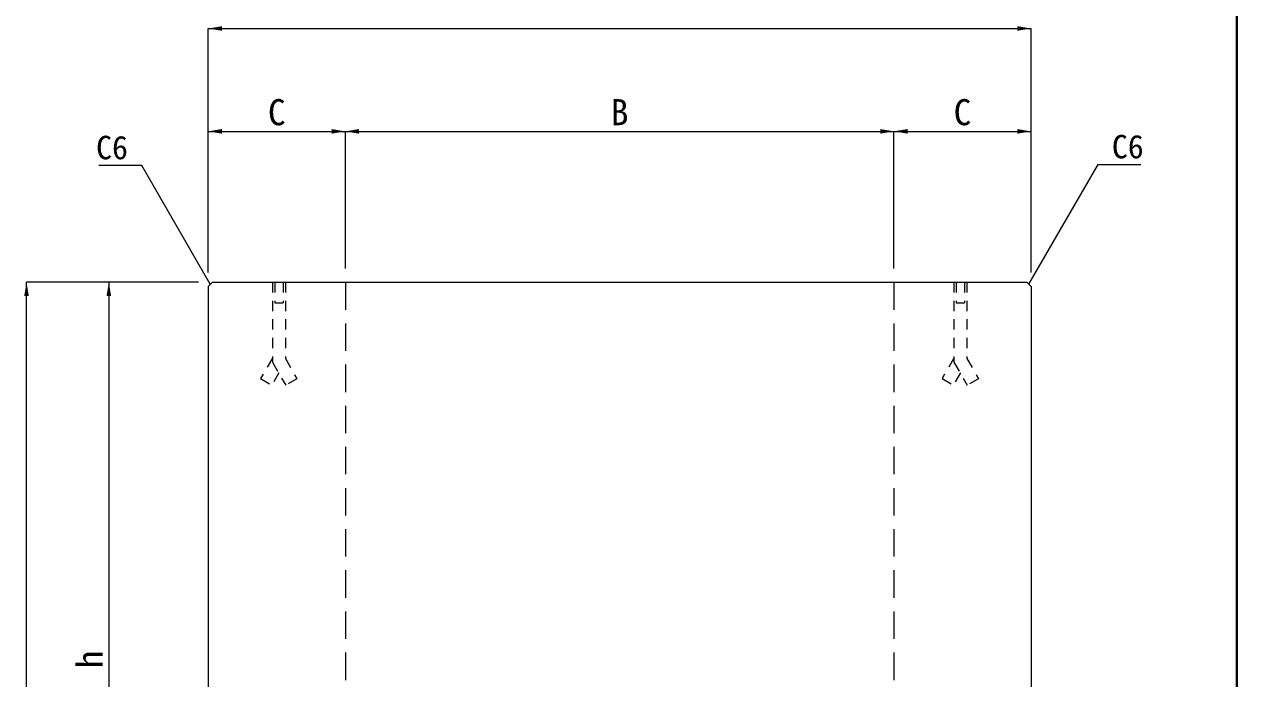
# Model space of a CAD drawing. Units: millimetres at full size; details may follow other scales. Extents: x 77366 to 106166, y -28085 to 6898.
# Drawn here: x 86297 to 88066, y -17185 to -16231 of the extents above; entities that cross this region are included whole.
import ezdxf
from ezdxf.enums import TextEntityAlignment as Align

# ---------------------------------------------------------------- set-up
doc = ezdxf.new("R2010")
doc.units = ezdxf.units.MM
doc.header["$LTSCALE"] = 50
doc.linetypes.add('USER1', pattern=[0.54, 0.3, -0.24])
doc.linetypes.add('USER2', pattern=[1.2, 0.8, -0.4])
for name, color, linetype, lineweight in [('図枠', 7, 'Continuous', 5), ('寸法線', 7, 'Continuous', 13), ('引出線', 4, 'Continuous', 13), ('本体', 2, 'Continuous', 20), ('ｲﾝｻｰﾄ', 3, 'USER1', 9)]:
    doc.layers.add(name, color=color, linetype=linetype, lineweight=lineweight)
doc.styles.add('ＭＳ ゴシック', font='')
doc.styles.get('ＭＳ ゴシック').set_extended_font_data('MS Gothic')

# ---------------------------------------------------------------- blocks, each defined once
blk = doc.blocks.new('filled_arrow')
at = {"color": 0, "linetype": 'Continuous', "lineweight": -2}
blk.add_solid([(7.5, 1.25), (0, 0), (7.5, -1.25)], dxfattribs=at)

msp = doc.modelspace()

# ---------------------------------------------------------------- linework, layer by layer
at = {"layer": '図枠', "lineweight": 40}
msp.add_line((88065.8, -15405.36), (88065.8, -20945.36), dxfattribs=at)
at = {"layer": '寸法線'}
for p, q in [((86565.8, -16236.94), (87765.8, -16236.94)), ((86565.8, -16592.94), (86565.8, -16236.94)), ((87765.8, -16592.94), (87765.8, -16236.94)), ((86565.8, -16386.94), (86765.8, -16386.94)), ((86565.8, -16592.94), (86565.8, -16386.94)), ((86765.8, -16586.94), (86765.8, -16386.94)), ((86765.8, -16386.94), (87565.8, -16386.94)), ((86765.8, -16586.94), (86765.8, -16386.94)), ((87565.8, -16586.94), (87565.8, -16386.94)), ((87565.8, -16386.94), (87765.8, -16386.94)), ((87565.8, -16586.94), (87565.8, -16386.94)), ((87765.8, -16592.94), (87765.8, -16386.94)), ((86300.8, -17856.94), (86300.8, -16606.94)), ((86551.8, -16606.94), (86300.8, -16606.94)), ((86420.8, -16606.94), (86420.8, -17706.94)), ((86551.8, -16606.94), (86420.8, -16606.94))]:
    msp.add_line(p, q, dxfattribs=at)
at = {"layer": '引出線'}
for points in [[(86568.8, -16609.94), (86468.73, -16436.62), (86406.34, -16436.62)], [(87762.8, -16609.94), (87863.65, -16435.26), (87926.04, -16435.26)]]:
    msp.add_lwpolyline(points, dxfattribs=at)
at = {"layer": '本体'}
for p, q in [((86565.8, -16612.94), (86571.8, -16606.94)), ((86565.8, -16612.94), (86565.8, -17856.94)), ((86571.8, -16606.94), (87759.8, -16606.94)), ((87759.8, -16606.94), (87765.8, -16612.94)), ((87765.8, -16612.94), (87765.8, -17856.94))]:
    msp.add_line(p, q, dxfattribs=at)
at = {"layer": '本体', "linetype": 'USER2', "lineweight": 9}
for p, q in [((86765.8, -16606.94), (86765.8, -17706.94)), ((87565.8, -16606.94), (87565.8, -17706.94))]:
    msp.add_line(p, q, dxfattribs=at)
at = {"layer": 'ｲﾝｻｰﾄ'}
for p, q in [((86659.3, -16606.94), (86659.3, -16723.41)), ((86659.3, -16606.94), (86678.3, -16606.94)), ((86662.72, -16606.94), (86662.72, -16636.94)), ((86674.88, -16606.94), (86674.88, -16636.94)), ((86678.3, -16606.94), (86678.3, -16718.32)), ((87653.3, -16606.94), (87653.3, -16723.41)), ((87653.3, -16606.94), (87672.3, -16606.94)), ((87656.72, -16606.94), (87656.72, -16636.94)), ((87668.88, -16606.94), (87668.88, -16636.94)), ((87672.3, -16606.94), (87672.3, -16718.32)), ((86662.72, -16636.94), (86674.88, -16636.94)), ((87656.72, -16636.94), (87668.88, -16636.94)), ((86659.3, -16717.61), (86642.08, -16747.44)), ((86659.3, -16723.41), (86678.75, -16757.12)), ((86678.3, -16718.32), (86695.21, -16747.62)), ((87653.3, -16717.61), (87636.08, -16747.44)), ((87653.3, -16723.41), (87672.75, -16757.12)), ((87672.3, -16718.32), (87689.21, -16747.62)), ((86668.8, -16739.16), (86658.53, -16756.94)), ((87662.8, -16739.16), (87652.53, -16756.94)), ((86642.08, -16747.44), (86658.53, -16756.94)), ((86695.21, -16747.62), (86678.75, -16757.12)), ((87636.08, -16747.44), (87652.53, -16756.94)), ((87689.21, -16747.62), (87672.75, -16757.12))]:
    msp.add_line(p, q, dxfattribs=at)

# ---------------------------------------------------------------- block references
at = {"layer": '寸法線', "xscale": 2.67, "yscale": 2.67}
for p in [(86565.8, -16236.94), (86565.8, -16386.94), (86765.8, -16386.94), (87565.8, -16386.94)]:
    msp.add_blockref('filled_arrow', p, dxfattribs=at)
for p, rotation in [((87765.8, -16236.94), 180), ((86765.8, -16386.94), 180), ((87565.8, -16386.94), 180), ((87765.8, -16386.94), 180), ((86300.8, -16606.94), 270), ((86420.8, -16606.94), 270)]:
    msp.add_blockref('filled_arrow', p, dxfattribs=dict(at, rotation=rotation))
at = {"layer": '引出線', "xscale": 0.133, "yscale": 0.133}
for p, rotation in [((86568.8, -16609.94), 120), ((87762.8, -16609.94), 60)]:
    msp.add_blockref('filled_arrow', p, dxfattribs=dict(at, rotation=rotation))

# ---------------------------------------------------------------- texts
at = {"layer": '寸法線', "style": 'ＭＳ ゴシック'}
for s, p in [('C', (86665.8, -16358.94)), ('C', (87665.8, -16358.94)), ('B', (87165.8, -16358.94))]:
    msp.add_text(s, height=37.98, dxfattribs=at).set_placement(p, align=Align.MIDDLE_CENTER)
msp.add_text('h', height=37.98, rotation=90, dxfattribs=at).set_placement((86392.8, -17156.94), align=Align.MIDDLE_CENTER)
at = {"layer": '引出線', "style": 'ＭＳ ゴシック'}
msp.add_text('C6', height=34.18, dxfattribs=at).set_placement((87883.65, -16392.06), align=Align.TOP_LEFT)
msp.add_text('C6', height=34.18, dxfattribs=at).set_placement((86448.73, -16393.42), align=Align.TOP_RIGHT)

doc.saveas('drawing.dxf')
